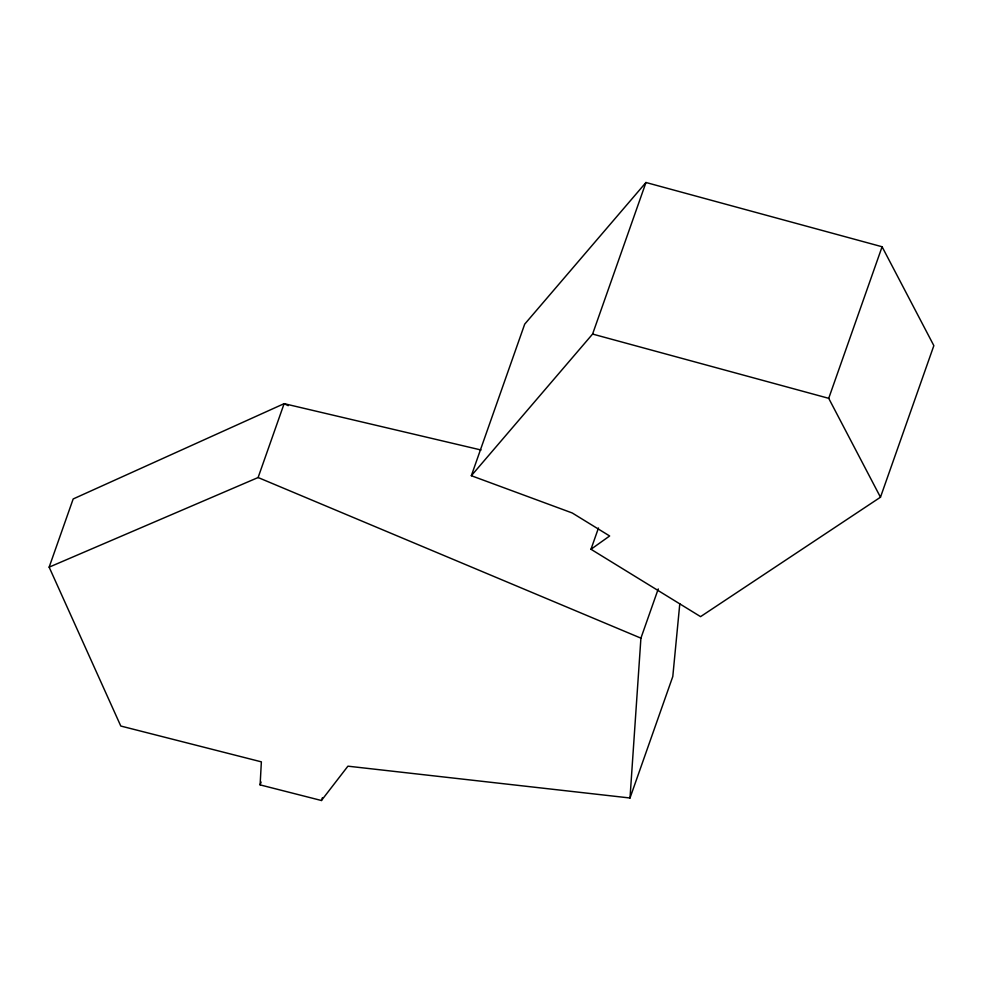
<?xml version="1.0" encoding="UTF-8"?>
<svg xmlns="http://www.w3.org/2000/svg" width="983" height="983" viewBox="0 0 983 983"><rect width="100%" height="100%" fill="white"/><g stroke="black" fill="none" stroke-linecap="round" stroke-linejoin="round"><path stroke-width="1.47" d="M679.794 603.759L672.79 676.525L630.005 797.999L347.921 766.175L321.429 800.506L260.114 784.889L261.367 761.85L120.786 726.032L49.15 567.154L73.172 498.959L284.124 403.657L481.031 449.993M630.005 797.999L640.916 638.151L658.254 588.915M49.15 567.154L258.111 477.529L284.124 403.657L288.24 405.684M260.114 784.889L261.122 782.05M321.429 800.506L322.424 797.68M590.98 549.264L609.657 535.981L572.241 512.979L471.336 475.711L524.701 324.144L645.966 182.494L882.095 246.758L933.85 345.647L880.473 497.214L700.572 616.636L590.98 549.264L598.475 527.982M471.336 475.711L592.589 334.06L645.966 182.494M880.473 497.214L828.718 398.324L882.095 246.758M592.589 334.06L828.718 398.324M258.111 477.529L640.916 638.151"/></g></svg>
